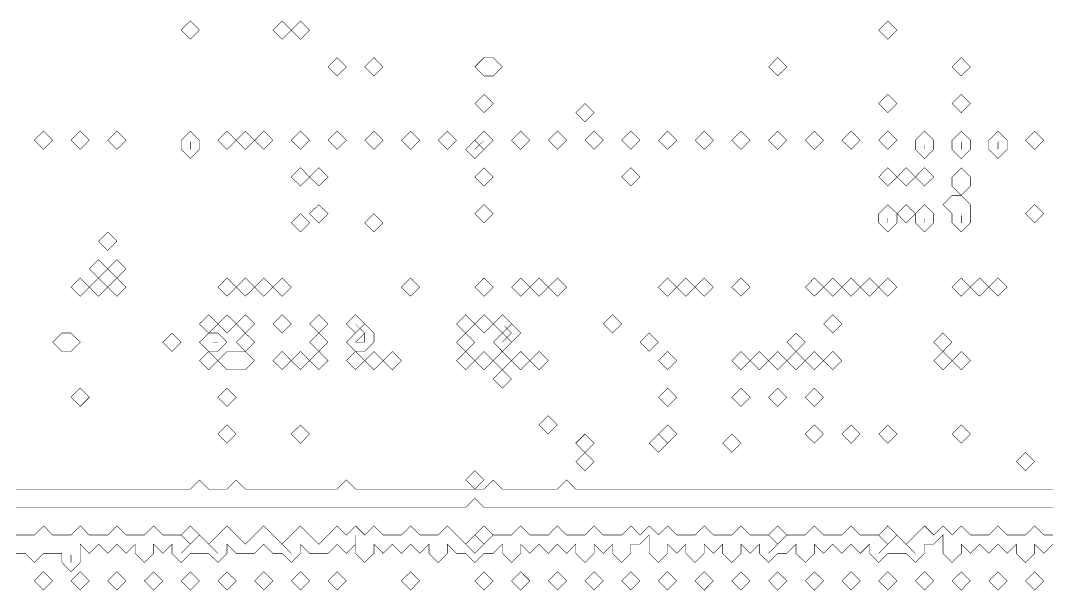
# Model space of a CAD drawing. Header units: metres. Extents: x 0 to 4936, y -4936 to 0.
# Drawn here: x 3221 to 4303, y -2540 to -1941 of the extents above; entities that cross this region are included whole.
import ezdxf

# ---------------------------------------------------------------- set-up
doc = ezdxf.new("R2010")
doc.units = ezdxf.units.M
doc.layers.add('conductor', color=1, linetype='Continuous')
doc.layers.add('substrate', color=5, linetype='Continuous')

msp = doc.modelspace()

# ---------------------------------------------------------------- linework, layer by layer
at = {"layer": 'conductor', "const_width": 0.5}
for points in [[(3390, -1951), (3399.7, -1941.3), (3409.3, -1951), (3399.7, -1960.6)], [(3486.6, -1951), (3496.3, -1941.3), (3505.9, -1951), (3496.3, -1960.6)], [(3505.9, -1951), (3515.6, -1941.3), (3525.2, -1951), (3515.6, -1960.6)], [(4124.1, -1951), (4133.7, -1941.3), (4143.4, -1951), (4133.7, -1960.6)], [(3544.6, -1989.6), (3554.2, -1979.9), (3563.9, -1989.6), (3554.2, -1999.2)], [(3583.2, -1989.6), (3592.9, -1979.9), (3602.5, -1989.6), (3592.9, -1999.2)], [(3699.1, -1989.6), (3708.8, -1979.9), (3718.4, -1979.9), (3728.1, -1989.6), (3718.4, -1999.2), (3708.8, -1999.2)], [(4008.2, -1989.6), (4017.8, -1979.9), (4027.5, -1989.6), (4017.8, -1999.2)], [(4201.3, -1989.6), (4211, -1979.9), (4220.6, -1989.6), (4211, -1999.2)], [(3699.1, -2028.2), (3708.8, -2018.6), (3718.4, -2028.2), (3708.8, -2037.9)], [(4124.1, -2028.2), (4133.7, -2018.6), (4143.4, -2028.2), (4133.7, -2037.9)], [(4201.3, -2028.2), (4211, -2018.6), (4220.6, -2028.2), (4211, -2037.9)], [(3805.3, -2037.9), (3815, -2028.2), (3824.6, -2037.9), (3815, -2047.5)], [(3235.5, -2066.9), (3245.2, -2057.2), (3254.8, -2066.9), (3245.2, -2076.5)], [(3274.1, -2066.9), (3283.8, -2057.2), (3293.4, -2066.9), (3283.8, -2076.5)], [(3312.8, -2066.9), (3322.4, -2057.2), (3332.1, -2066.9), (3322.4, -2076.5)], [(3390, -2066.9), (3399.7, -2057.2), (3409.3, -2066.9), (3409.3, -2076.5), (3399.7, -2086.2), (3390, -2076.5)], [(3428.7, -2066.9), (3438.3, -2057.2), (3448, -2066.9), (3438.3, -2076.5)], [(3448, -2066.9), (3457.6, -2057.2), (3467.3, -2066.9), (3457.6, -2076.5)], [(3467.3, -2066.9), (3477, -2057.2), (3486.6, -2066.9), (3477, -2076.5)], [(3505.9, -2066.9), (3515.6, -2057.2), (3525.2, -2066.9), (3515.6, -2076.5)], [(3544.6, -2066.9), (3554.2, -2057.2), (3563.9, -2066.9), (3554.2, -2076.5)], [(3583.2, -2066.9), (3592.9, -2057.2), (3602.5, -2066.9), (3592.9, -2076.5)], [(3621.8, -2066.9), (3631.5, -2057.2), (3641.1, -2066.9), (3631.5, -2076.5)], [(3660.5, -2066.9), (3670.1, -2057.2), (3679.8, -2066.9), (3670.1, -2076.5)], [(3699.1, -2066.9), (3708.8, -2057.2), (3718.4, -2066.9), (3708.8, -2076.5)], [(3737.7, -2066.9), (3747.4, -2057.2), (3757, -2066.9), (3747.4, -2076.5)], [(3776.4, -2066.9), (3786, -2057.2), (3795.7, -2066.9), (3786, -2076.5)], [(3815, -2066.9), (3824.6, -2057.2), (3834.3, -2066.9), (3824.6, -2076.5)], [(3853.6, -2066.9), (3863.3, -2057.2), (3872.9, -2066.9), (3863.3, -2076.5)], [(3892.3, -2066.9), (3901.9, -2057.2), (3911.6, -2066.9), (3901.9, -2076.5)], [(3930.9, -2066.9), (3940.5, -2057.2), (3950.2, -2066.9), (3940.5, -2076.5)], [(3969.5, -2066.9), (3979.2, -2057.2), (3988.8, -2066.9), (3979.2, -2076.5)], [(4008.2, -2066.9), (4017.8, -2057.2), (4027.5, -2066.9), (4017.8, -2076.5)], [(4046.8, -2066.9), (4056.4, -2057.2), (4066.1, -2066.9), (4056.4, -2076.5)], [(4085.4, -2066.9), (4095.1, -2057.2), (4104.7, -2066.9), (4095.1, -2076.5)], [(4124.1, -2066.9), (4133.7, -2057.2), (4143.4, -2066.9), (4133.7, -2076.5)], [(4162.7, -2066.9), (4172.3, -2057.2), (4182, -2066.9), (4182, -2076.5), (4172.3, -2086.2), (4162.7, -2076.5)], [(4201.3, -2066.9), (4211, -2057.2), (4220.6, -2066.9), (4220.6, -2076.5), (4211, -2086.2), (4201.3, -2076.5)], [(4240, -2066.9), (4249.6, -2057.2), (4259.3, -2066.9), (4259.3, -2076.5), (4249.6, -2086.2), (4240, -2076.5)], [(4278.6, -2066.9), (4288.2, -2057.2), (4297.9, -2066.9), (4288.2, -2076.5)], [(3689.4, -2076.5), (3699.1, -2066.9), (3708.8, -2076.5), (3699.1, -2086.2)], [(3505.9, -2105.5), (3515.6, -2095.8), (3525.2, -2105.5), (3515.6, -2115.1)], [(3525.2, -2105.5), (3534.9, -2095.8), (3544.6, -2105.5), (3534.9, -2115.1)], [(3699.1, -2105.5), (3708.8, -2095.8), (3718.4, -2105.5), (3708.8, -2115.1)], [(3853.6, -2105.5), (3863.3, -2095.8), (3872.9, -2105.5), (3863.3, -2115.1)], [(4124.1, -2105.5), (4133.7, -2095.8), (4143.4, -2105.5), (4133.7, -2115.1)], [(4143.4, -2105.5), (4153, -2095.8), (4162.7, -2105.5), (4153, -2115.1)], [(4162.7, -2105.5), (4172.3, -2095.8), (4182, -2105.5), (4172.3, -2115.1)], [(4201.3, -2105.5), (4211, -2095.8), (4220.6, -2105.5), (4220.6, -2115.1), (4211, -2124.8), (4201.3, -2115.1)], [(4191.7, -2134.5), (4201.3, -2124.8), (4211, -2124.8), (4220.6, -2134.5), (4220.6, -2144.1), (4220.6, -2153.8), (4211, -2163.4), (4201.3, -2153.8), (4201.3, -2144.1)], [(3525.2, -2144.1), (3534.9, -2134.5), (3544.6, -2144.1), (3534.9, -2153.8)], [(3699.1, -2144.1), (3708.8, -2134.5), (3718.4, -2144.1), (3708.8, -2153.8)], [(4124.1, -2144.1), (4133.7, -2134.5), (4143.4, -2144.1), (4143.4, -2153.8), (4133.7, -2163.4), (4124.1, -2153.8)], [(4143.4, -2144.1), (4153, -2134.5), (4162.7, -2144.1), (4153, -2153.8)], [(4162.7, -2144.1), (4172.3, -2134.5), (4182, -2144.1), (4182, -2153.8), (4172.3, -2163.4), (4162.7, -2153.8)], [(4278.6, -2144.1), (4288.2, -2134.5), (4297.9, -2144.1), (4288.2, -2153.8)], [(3505.9, -2153.8), (3515.6, -2144.1), (3525.2, -2153.8), (3515.6, -2163.4)], [(3583.2, -2153.8), (3592.9, -2144.1), (3602.5, -2153.8), (3592.9, -2163.4)], [(3303.1, -2173.1), (3312.8, -2163.4), (3322.4, -2173.1), (3312.8, -2182.8)], [(3293.4, -2202.1), (3303.1, -2192.4), (3312.8, -2202.1), (3303.1, -2211.7)], [(3312.8, -2202.1), (3322.4, -2192.4), (3332.1, -2202.1), (3322.4, -2211.7)], [(3274.1, -2221.4), (3283.8, -2211.7), (3293.4, -2221.4), (3283.8, -2231)], [(3293.4, -2221.4), (3303.1, -2211.7), (3312.8, -2221.4), (3303.1, -2231)], [(3312.8, -2221.4), (3322.4, -2211.7), (3332.1, -2221.4), (3322.4, -2231)], [(3428.7, -2221.4), (3438.3, -2211.7), (3448, -2221.4), (3438.3, -2231)], [(3448, -2221.4), (3457.6, -2211.7), (3467.3, -2221.4), (3457.6, -2231)], [(3467.3, -2221.4), (3477, -2211.7), (3486.6, -2221.4), (3477, -2231)], [(3486.6, -2221.4), (3496.3, -2211.7), (3505.9, -2221.4), (3496.3, -2231)], [(3621.8, -2221.4), (3631.5, -2211.7), (3641.1, -2221.4), (3631.5, -2231)], [(3699.1, -2221.4), (3708.8, -2211.7), (3718.4, -2221.4), (3708.8, -2231)], [(3737.7, -2221.4), (3747.4, -2211.7), (3757, -2221.4), (3747.4, -2231)], [(3757, -2221.4), (3766.7, -2211.7), (3776.4, -2221.4), (3766.7, -2231)], [(3776.4, -2221.4), (3786, -2211.7), (3795.7, -2221.4), (3786, -2231)], [(3892.3, -2221.4), (3901.9, -2211.7), (3911.6, -2221.4), (3901.9, -2231)], [(3911.6, -2221.4), (3921.2, -2211.7), (3930.9, -2221.4), (3921.2, -2231)], [(3930.9, -2221.4), (3940.5, -2211.7), (3950.2, -2221.4), (3940.5, -2231)], [(3969.5, -2221.4), (3979.2, -2211.7), (3988.8, -2221.4), (3979.2, -2231)], [(4046.8, -2221.4), (4056.4, -2211.7), (4066.1, -2221.4), (4056.4, -2231)], [(4066.1, -2221.4), (4075.8, -2211.7), (4085.4, -2221.4), (4075.8, -2231)], [(4085.4, -2221.4), (4095.1, -2211.7), (4104.7, -2221.4), (4095.1, -2231)], [(4104.7, -2221.4), (4114.4, -2211.7), (4124.1, -2221.4), (4114.4, -2231)], [(4124.1, -2221.4), (4133.7, -2211.7), (4143.4, -2221.4), (4133.7, -2231)], [(4201.3, -2221.4), (4211, -2211.7), (4220.6, -2221.4), (4211, -2231)], [(4220.6, -2221.4), (4230.3, -2211.7), (4240, -2221.4), (4230.3, -2231)], [(4240, -2221.4), (4249.6, -2211.7), (4259.3, -2221.4), (4249.6, -2231)], [(3409.3, -2260), (3419, -2250.4), (3428.7, -2260), (3419, -2269.7)], [(3428.7, -2260), (3438.3, -2250.4), (3448, -2260), (3438.3, -2269.7)], [(3448, -2260), (3457.6, -2250.4), (3467.3, -2260), (3457.6, -2269.7)], [(3486.6, -2260), (3496.3, -2250.4), (3505.9, -2260), (3496.3, -2269.7)], [(3525.2, -2260), (3534.9, -2250.4), (3544.6, -2260), (3534.9, -2269.7)], [(3563.9, -2260), (3573.5, -2250.4), (3583.2, -2260), (3573.5, -2269.7)], [(3573.5, -2269.7), (3583.2, -2260), (3592.9, -2269.7), (3592.9, -2279.3), (3583.2, -2289), (3573.5, -2289), (3563.9, -2279.3)], [(3679.8, -2260), (3689.4, -2250.4), (3699.1, -2260), (3689.4, -2269.7)], [(3699.1, -2260), (3708.8, -2250.4), (3718.4, -2260), (3708.8, -2269.7)], [(3718.4, -2260), (3728.1, -2250.4), (3737.7, -2260), (3728.1, -2269.7)], [(3728.1, -2269.7), (3737.7, -2260), (3747.4, -2269.7), (3737.7, -2279.3)], [(3834.3, -2260), (3844, -2250.4), (3853.6, -2260), (3844, -2269.7)], [(4066.1, -2260), (4075.8, -2250.4), (4085.4, -2260), (4075.8, -2269.7)], [(3254.8, -2279.3), (3264.5, -2269.7), (3274.1, -2269.7), (3283.8, -2279.3), (3274.1, -2289), (3264.5, -2289)], [(3370.7, -2279.3), (3380.4, -2269.7), (3390, -2279.3), (3380.4, -2289)], [(3409.3, -2279.3), (3419, -2269.7), (3428.7, -2269.7), (3438.3, -2279.3), (3428.7, -2289), (3419, -2289)], [(3448, -2279.3), (3457.6, -2269.7), (3467.3, -2279.3), (3457.6, -2289)], [(3525.2, -2279.3), (3534.9, -2269.7), (3544.6, -2279.3), (3534.9, -2289)], [(3679.8, -2279.3), (3689.4, -2269.7), (3699.1, -2279.3), (3689.4, -2289)], [(3718.4, -2279.3), (3728.1, -2269.7), (3737.7, -2279.3), (3728.1, -2289)], [(3872.9, -2279.3), (3882.6, -2269.7), (3892.3, -2279.3), (3882.6, -2289)], [(4027.5, -2279.3), (4037.1, -2269.7), (4046.8, -2279.3), (4037.1, -2289)], [(4182, -2279.3), (4191.7, -2269.7), (4201.3, -2279.3), (4191.7, -2289)], [(3409.3, -2298.7), (3419, -2289), (3428.7, -2298.7), (3419, -2308.3)], [(3428.7, -2298.7), (3438.3, -2289), (3448, -2289), (3457.6, -2289), (3467.3, -2298.7), (3457.6, -2308.3), (3448, -2308.3), (3438.3, -2308.3)], [(3486.6, -2298.7), (3496.3, -2289), (3505.9, -2298.7), (3496.3, -2308.3)], [(3505.9, -2298.7), (3515.6, -2289), (3525.2, -2298.7), (3515.6, -2308.3)], [(3525.2, -2298.7), (3534.9, -2289), (3544.6, -2298.7), (3534.9, -2308.3)], [(3563.9, -2298.7), (3573.5, -2289), (3583.2, -2298.7), (3573.5, -2308.3)], [(3583.2, -2298.7), (3592.9, -2289), (3602.5, -2298.7), (3592.9, -2308.3)], [(3602.5, -2298.7), (3612.2, -2289), (3621.8, -2298.7), (3612.2, -2308.3)], [(3679.8, -2298.7), (3689.4, -2289), (3699.1, -2298.7), (3689.4, -2308.3)], [(3699.1, -2298.7), (3708.8, -2289), (3718.4, -2298.7), (3708.8, -2308.3)], [(3718.4, -2298.7), (3728.1, -2289), (3737.7, -2298.7), (3728.1, -2308.3)], [(3737.7, -2298.7), (3747.4, -2289), (3757, -2298.7), (3747.4, -2308.3)], [(3757, -2298.7), (3766.7, -2289), (3776.4, -2298.7), (3766.7, -2308.3)], [(3892.3, -2298.7), (3901.9, -2289), (3911.6, -2298.7), (3901.9, -2308.3)], [(3969.5, -2298.7), (3979.2, -2289), (3988.8, -2298.7), (3979.2, -2308.3)], [(3988.8, -2298.7), (3998.5, -2289), (4008.2, -2298.7), (3998.5, -2308.3)], [(4008.2, -2298.7), (4017.8, -2289), (4027.5, -2298.7), (4017.8, -2308.3)], [(4027.5, -2298.7), (4037.1, -2289), (4046.8, -2298.7), (4037.1, -2308.3)], [(4046.8, -2298.7), (4056.4, -2289), (4066.1, -2298.7), (4056.4, -2308.3)], [(4066.1, -2298.7), (4075.8, -2289), (4085.4, -2298.7), (4075.8, -2308.3)], [(4182, -2298.7), (4191.7, -2289), (4201.3, -2298.7), (4191.7, -2308.3)], [(4201.3, -2298.7), (4211, -2289), (4220.6, -2298.7), (4211, -2308.3)], [(3718.4, -2318), (3728.1, -2308.3), (3737.7, -2318), (3728.1, -2327.6)], [(3274.1, -2337.3), (3283.8, -2327.6), (3293.4, -2337.3), (3283.8, -2346.9)], [(3428.7, -2337.3), (3438.3, -2327.6), (3448, -2337.3), (3438.3, -2346.9)], [(3892.3, -2337.3), (3901.9, -2327.6), (3911.6, -2337.3), (3901.9, -2346.9)], [(3969.5, -2337.3), (3979.2, -2327.6), (3988.8, -2337.3), (3979.2, -2346.9)], [(4008.2, -2337.3), (4017.8, -2327.6), (4027.5, -2337.3), (4017.8, -2346.9)], [(4046.8, -2337.3), (4056.4, -2327.6), (4066.1, -2337.3), (4056.4, -2346.9)], [(3766.7, -2366.3), (3776.4, -2356.6), (3786, -2366.3), (3776.4, -2375.9)], [(3428.7, -2375.9), (3438.3, -2366.3), (3448, -2375.9), (3438.3, -2385.6)], [(3505.9, -2375.9), (3515.6, -2366.3), (3525.2, -2375.9), (3515.6, -2385.6)], [(3892.3, -2375.9), (3901.9, -2366.3), (3911.6, -2375.9), (3901.9, -2385.6)], [(4046.8, -2375.9), (4056.4, -2366.3), (4066.1, -2375.9), (4056.4, -2385.6)], [(4085.4, -2375.9), (4095.1, -2366.3), (4104.7, -2375.9), (4095.1, -2385.6)], [(4124.1, -2375.9), (4133.7, -2366.3), (4143.4, -2375.9), (4133.7, -2385.6)], [(4201.3, -2375.9), (4211, -2366.3), (4220.6, -2375.9), (4211, -2385.6)], [(3805.3, -2385.6), (3815, -2375.9), (3824.6, -2385.6), (3815, -2395.2)], [(3882.6, -2385.6), (3892.3, -2375.9), (3901.9, -2385.6), (3892.3, -2395.2)], [(3959.9, -2385.6), (3969.5, -2375.9), (3979.2, -2385.6), (3969.5, -2395.2)], [(3805.3, -2404.9), (3815, -2395.2), (3824.6, -2404.9), (3815, -2414.6)], [(4268.9, -2404.9), (4278.6, -2395.2), (4288.2, -2404.9), (4278.6, -2414.6)], [(3689.4, -2424.2), (3699.1, -2414.6), (3708.8, -2424.2), (3699.1, -2433.9)], [(3235.5, -2530.4), (3245.2, -2520.8), (3254.8, -2530.4), (3245.2, -2540.1)], [(3274.1, -2530.4), (3283.8, -2520.8), (3293.4, -2530.4), (3283.8, -2540.1)], [(3312.8, -2530.4), (3322.4, -2520.8), (3332.1, -2530.4), (3322.4, -2540.1)], [(3351.4, -2530.4), (3361.1, -2520.8), (3370.7, -2530.4), (3361.1, -2540.1)], [(3390, -2530.4), (3399.7, -2520.8), (3409.3, -2530.4), (3399.7, -2540.1)], [(3428.7, -2530.4), (3438.3, -2520.8), (3448, -2530.4), (3438.3, -2540.1)], [(3467.3, -2530.4), (3477, -2520.8), (3486.6, -2530.4), (3477, -2540.1)], [(3505.9, -2530.4), (3515.6, -2520.8), (3525.2, -2530.4), (3515.6, -2540.1)], [(3544.6, -2530.4), (3554.2, -2520.8), (3563.9, -2530.4), (3554.2, -2540.1)], [(3621.8, -2530.4), (3631.5, -2520.8), (3641.1, -2530.4), (3631.5, -2540.1)], [(3699.1, -2530.4), (3708.8, -2520.8), (3718.4, -2530.4), (3708.8, -2540.1)], [(3737.7, -2530.4), (3747.4, -2520.8), (3757, -2530.4), (3747.4, -2540.1)], [(3776.4, -2530.4), (3786, -2520.8), (3795.7, -2530.4), (3786, -2540.1)], [(3815, -2530.4), (3824.6, -2520.8), (3834.3, -2530.4), (3824.6, -2540.1)], [(3853.6, -2530.4), (3863.3, -2520.8), (3872.9, -2530.4), (3863.3, -2540.1)], [(3892.3, -2530.4), (3901.9, -2520.8), (3911.6, -2530.4), (3901.9, -2540.1)], [(3930.9, -2530.4), (3940.5, -2520.8), (3950.2, -2530.4), (3940.5, -2540.1)], [(3969.5, -2530.4), (3979.2, -2520.8), (3988.8, -2530.4), (3979.2, -2540.1)], [(4008.2, -2530.4), (4017.8, -2520.8), (4027.5, -2530.4), (4017.8, -2540.1)], [(4046.8, -2530.4), (4056.4, -2520.8), (4066.1, -2530.4), (4056.4, -2540.1)], [(4085.4, -2530.4), (4095.1, -2520.8), (4104.7, -2530.4), (4095.1, -2540.1)], [(4124.1, -2530.4), (4133.7, -2520.8), (4143.4, -2530.4), (4133.7, -2540.1)], [(4162.7, -2530.4), (4172.3, -2520.8), (4182, -2530.4), (4172.3, -2540.1)], [(4201.3, -2530.4), (4211, -2520.8), (4220.6, -2530.4), (4211, -2540.1)], [(4240, -2530.4), (4249.6, -2520.8), (4259.3, -2530.4), (4249.6, -2540.1)], [(4278.6, -2530.4), (4288.2, -2520.8), (4297.9, -2530.4), (4288.2, -2540.1)]]:
    msp.add_lwpolyline(points, close=True, dxfattribs=at)
for points in [[(3216.2, -2433.9), (3225.8, -2433.9), (3235.5, -2433.9), (3245.2, -2433.9), (3254.8, -2433.9), (3264.5, -2433.9), (3274.1, -2433.9), (3283.8, -2433.9), (3293.4, -2433.9), (3303.1, -2433.9), (3312.8, -2433.9), (3322.4, -2433.9), (3332.1, -2433.9), (3341.7, -2433.9), (3351.4, -2433.9), (3361.1, -2433.9), (3370.7, -2433.9), (3380.4, -2433.9), (3390, -2433.9), (3399.7, -2433.9), (3409.3, -2424.2), (3419, -2433.9), (3428.7, -2433.9), (3438.3, -2433.9), (3448, -2424.2), (3457.6, -2433.9), (3467.3, -2433.9), (3477, -2433.9), (3486.6, -2433.9), (3496.3, -2433.9), (3505.9, -2433.9), (3515.6, -2433.9), (3525.2, -2433.9), (3534.9, -2433.9), (3544.6, -2433.9), (3554.2, -2433.9), (3563.9, -2424.2), (3573.5, -2433.9), (3583.2, -2433.9), (3592.9, -2433.9), (3602.5, -2433.9), (3612.2, -2433.9), (3621.8, -2433.9), (3631.5, -2433.9), (3641.1, -2433.9), (3650.8, -2433.9), (3660.5, -2433.9), (3670.1, -2433.9), (3679.8, -2433.9), (3689.4, -2433.9), (3699.1, -2433.9), (3708.8, -2433.9), (3718.4, -2424.2), (3728.1, -2433.9), (3737.7, -2433.9), (3747.4, -2433.9), (3757, -2433.9), (3766.7, -2433.9), (3776.4, -2433.9), (3786, -2433.9), (3795.7, -2424.2), (3805.3, -2433.9), (3815, -2433.9), (3824.6, -2433.9), (3834.3, -2433.9), (3844, -2433.9), (3853.6, -2433.9), (3863.3, -2433.9), (3872.9, -2433.9), (3882.6, -2433.9), (3892.3, -2433.9), (3901.9, -2433.9), (3911.6, -2433.9), (3921.2, -2433.9), (3930.9, -2433.9), (3940.5, -2433.9), (3950.2, -2433.9), (3959.9, -2433.9), (3969.5, -2433.9), (3979.2, -2433.9), (3988.8, -2433.9), (3998.5, -2433.9), (4008.2, -2433.9), (4017.8, -2433.9), (4027.5, -2433.9), (4037.1, -2433.9), (4046.8, -2433.9), (4056.4, -2433.9), (4066.1, -2433.9), (4075.8, -2433.9), (4085.4, -2433.9), (4095.1, -2433.9), (4104.7, -2433.9), (4114.4, -2433.9), (4124.1, -2433.9), (4133.7, -2433.9), (4143.4, -2433.9), (4153, -2433.9), (4162.7, -2433.9), (4172.3, -2433.9), (4182, -2433.9), (4191.7, -2433.9), (4201.3, -2433.9), (4211, -2433.9), (4220.6, -2433.9), (4230.3, -2433.9), (4240, -2433.9), (4249.6, -2433.9), (4259.3, -2433.9), (4268.9, -2433.9), (4278.6, -2433.9), (4288.2, -2433.9), (4297.9, -2433.9), (4307.6, -2433.9)], [(4307.6, -2491.8), (4297.9, -2501.5), (4288.2, -2491.8), (4288.2, -2501.5), (4278.6, -2511.1), (4268.9, -2501.5), (4268.9, -2491.8), (4259.3, -2501.5), (4249.6, -2491.8), (4240, -2501.5), (4230.3, -2491.8), (4220.6, -2501.5), (4211, -2491.8), (4211, -2501.5), (4201.3, -2511.1), (4191.7, -2501.5), (4191.7, -2491.8), (4191.7, -2482.2), (4182, -2491.8), (4172.3, -2491.8), (4172.3, -2501.5), (4162.7, -2511.1), (4153, -2501.5), (4143.4, -2501.5), (4133.7, -2501.5), (4124.1, -2511.1), (4114.4, -2501.5), (4114.4, -2491.8), (4104.7, -2501.5), (4095.1, -2491.8), (4085.4, -2501.5), (4075.8, -2491.8), (4066.1, -2501.5), (4056.4, -2491.8), (4056.4, -2501.5), (4046.8, -2511.1), (4037.1, -2501.5), (4037.1, -2491.8), (4027.5, -2501.5), (4017.8, -2501.5), (4008.2, -2511.1), (3998.5, -2501.5), (3998.5, -2491.8), (3988.8, -2501.5), (3979.2, -2491.8), (3979.2, -2501.5), (3969.5, -2511.1), (3959.9, -2501.5), (3959.9, -2491.8), (3950.2, -2501.5), (3940.5, -2491.8), (3940.5, -2501.5), (3930.9, -2511.1), (3921.2, -2501.5), (3921.2, -2491.8), (3911.6, -2501.5), (3901.9, -2491.8), (3901.9, -2501.5), (3892.3, -2511.1), (3882.6, -2501.5), (3882.6, -2491.8), (3882.6, -2482.2), (3872.9, -2491.8), (3863.3, -2491.8), (3863.3, -2501.5), (3853.6, -2511.1), (3844, -2501.5), (3844, -2491.8), (3834.3, -2501.5), (3824.6, -2491.8), (3824.6, -2501.5), (3815, -2511.1), (3805.3, -2501.5), (3805.3, -2491.8), (3795.7, -2501.5), (3786, -2491.8), (3776.4, -2501.5), (3766.7, -2491.8), (3757, -2501.5), (3747.4, -2491.8), (3747.4, -2501.5), (3737.7, -2511.1), (3728.1, -2501.5), (3728.1, -2491.8), (3718.4, -2501.5), (3708.8, -2501.5), (3699.1, -2511.1), (3689.4, -2501.5), (3679.8, -2501.5), (3670.1, -2491.8), (3670.1, -2501.5), (3660.5, -2511.1), (3650.8, -2501.5), (3650.8, -2491.8), (3641.1, -2501.5), (3631.5, -2491.8), (3621.8, -2501.5), (3612.2, -2491.8), (3602.5, -2501.5), (3592.9, -2491.8), (3592.9, -2501.5), (3583.2, -2511.1), (3573.5, -2501.5), (3573.5, -2491.8), (3573.5, -2482.2), (3573.5, -2491.8), (3563.9, -2501.5), (3554.2, -2491.8), (3544.6, -2501.5), (3534.9, -2501.5), (3525.2, -2501.5), (3515.6, -2491.8), (3515.6, -2501.5), (3505.9, -2511.1), (3496.3, -2501.5), (3486.6, -2501.5), (3477, -2491.8), (3467.3, -2501.5), (3457.6, -2501.5), (3448, -2501.5), (3438.3, -2491.8), (3438.3, -2501.5), (3428.7, -2511.1), (3419, -2501.5), (3409.3, -2501.5), (3399.7, -2501.5), (3390, -2511.1), (3380.4, -2501.5), (3380.4, -2491.8), (3370.7, -2501.5), (3361.1, -2491.8), (3361.1, -2501.5), (3351.4, -2511.1), (3341.7, -2501.5), (3341.7, -2491.8), (3332.1, -2501.5), (3322.4, -2491.8), (3312.8, -2501.5), (3303.1, -2491.8), (3293.4, -2501.5), (3283.8, -2491.8), (3283.8, -2501.5), (3283.8, -2511.1), (3274.1, -2520.8), (3264.5, -2511.1), (3264.5, -2501.5), (3254.8, -2501.5), (3245.2, -2501.5), (3235.5, -2511.1), (3225.8, -2501.5), (3216.2, -2501.5)]]:
    msp.add_lwpolyline(points, dxfattribs=at)
at = {"layer": 'substrate', "const_width": 0.5}
for points in [[(3399.7, -1951)], [(3496.3, -1951)], [(3515.6, -1951)], [(4133.7, -1951)], [(3554.2, -1989.6)], [(3592.9, -1989.6)], [(3708.8, -1989.6)], [(4017.8, -1989.6)], [(4211, -1989.6)], [(3708.8, -2028.2)], [(4133.7, -2028.2)], [(4211, -2028.2)], [(3815, -2037.9)], [(3245.2, -2066.9)], [(3283.8, -2066.9)], [(3322.4, -2066.9)], [(3399.7, -2066.9), (3399.7, -2076.5)], [(3438.3, -2066.9)], [(3457.6, -2066.9)], [(3477, -2066.9)], [(3515.6, -2066.9)], [(3554.2, -2066.9)], [(3592.9, -2066.9)], [(3631.5, -2066.9)], [(3670.1, -2066.9)], [(3708.8, -2066.9), (3699.1, -2076.5)], [(3747.4, -2066.9)], [(3786, -2066.9)], [(3824.6, -2066.9)], [(3863.3, -2066.9)], [(3901.9, -2066.9)], [(3940.5, -2066.9)], [(3979.2, -2066.9)], [(4017.8, -2066.9)], [(4056.4, -2066.9)], [(4095.1, -2066.9)], [(4133.7, -2066.9)], [(4172.3, -2066.9), (4172.3, -2076.5)], [(4211, -2066.9), (4211, -2076.5)], [(4249.6, -2066.9), (4249.6, -2076.5)], [(4288.2, -2066.9)], [(3515.6, -2105.5)], [(3534.9, -2105.5)], [(3708.8, -2105.5)], [(3863.3, -2105.5)], [(4133.7, -2105.5)], [(4153, -2105.5)], [(4172.3, -2105.5)], [(4211, -2105.5)], [(3534.9, -2144.1)], [(3708.8, -2144.1)], [(4133.7, -2144.1), (4133.7, -2153.8)], [(4153, -2144.1)], [(4172.3, -2144.1), (4172.3, -2153.8)], [(4211, -2144.1), (4211, -2153.8)], [(4288.2, -2144.1)], [(3283.8, -2221.4)], [(3303.1, -2221.4)], [(3322.4, -2221.4)], [(3438.3, -2221.4)], [(3457.6, -2221.4)], [(3477, -2221.4)], [(3496.3, -2221.4)], [(3631.5, -2221.4)], [(3708.8, -2221.4)], [(3747.4, -2221.4)], [(3766.7, -2221.4)], [(3786, -2221.4)], [(3901.9, -2221.4)], [(3921.2, -2221.4)], [(3940.5, -2221.4)], [(3979.2, -2221.4)], [(4056.4, -2221.4)], [(4075.8, -2221.4)], [(4095.1, -2221.4)], [(4114.4, -2221.4)], [(4133.7, -2221.4)], [(4211, -2221.4)], [(4230.3, -2221.4)], [(4249.6, -2221.4)], [(3419, -2260)], [(3438.3, -2260)], [(3457.6, -2260)], [(3496.3, -2260)], [(3534.9, -2260)], [(3573.5, -2260), (3583.2, -2269.7), (3573.5, -2279.3), (3583.2, -2279.3), (3583.2, -2269.7)], [(3689.4, -2260)], [(3708.8, -2260)], [(3728.1, -2260), (3737.7, -2269.7), (3728.1, -2279.3), (3737.7, -2269.7)], [(3844, -2260)], [(4075.8, -2260)], [(3274.1, -2279.3)], [(3380.4, -2279.3)], [(3419, -2279.3), (3428.7, -2279.3)], [(3457.6, -2279.3)], [(3534.9, -2279.3)], [(3689.4, -2279.3)], [(3419, -2298.7)], [(3438.3, -2298.7)], [(3457.6, -2298.7)], [(3496.3, -2298.7)], [(3515.6, -2298.7)], [(3534.9, -2298.7)], [(3573.5, -2298.7)], [(3592.9, -2298.7)], [(3612.2, -2298.7)], [(3689.4, -2298.7)], [(3708.8, -2298.7)], [(3728.1, -2298.7)], [(3747.4, -2298.7)], [(3766.7, -2298.7)], [(3901.9, -2298.7)], [(3979.2, -2298.7)], [(3998.5, -2298.7)], [(4017.8, -2298.7)], [(4037.1, -2298.7)], [(4056.4, -2298.7)], [(4075.8, -2298.7)], [(4191.7, -2298.7)], [(4211, -2298.7)], [(3283.8, -2337.3)], [(3438.3, -2337.3)], [(3901.9, -2337.3)], [(3979.2, -2337.3)], [(4017.8, -2337.3)], [(4056.4, -2337.3)], [(3438.3, -2375.9)], [(3515.6, -2375.9)], [(3901.9, -2375.9)], [(4056.4, -2375.9)], [(4095.1, -2375.9)], [(4133.7, -2375.9)], [(4211, -2375.9)], [(3390, -2482.2), (3399.7, -2472.5), (3409.3, -2482.2), (3399.7, -2491.8)], [(3699.1, -2482.2), (3708.8, -2472.5), (3718.4, -2482.2), (3708.8, -2491.8)], [(4008.2, -2482.2), (4017.8, -2472.5), (4027.5, -2482.2), (4017.8, -2491.8)], [(4124.1, -2482.2), (4133.7, -2472.5), (4143.4, -2482.2), (4133.7, -2491.8)], [(3689.4, -2491.8), (3699.1, -2482.2), (3708.8, -2491.8), (3699.1, -2501.5)], [(3235.5, -2501.5)], [(3274.1, -2501.5), (3274.1, -2511.1)], [(3351.4, -2501.5)], [(3583.2, -2501.5)], [(3660.5, -2501.5)], [(3737.7, -2501.5)], [(3815, -2501.5)], [(3853.6, -2501.5)], [(3892.3, -2501.5)], [(3930.9, -2501.5)], [(3969.5, -2501.5)], [(4046.8, -2501.5)], [(4201.3, -2501.5)], [(4278.6, -2501.5)], [(3245.2, -2530.4)], [(3283.8, -2530.4)], [(3322.4, -2530.4)], [(3361.1, -2530.4)], [(3399.7, -2530.4)], [(3438.3, -2530.4)], [(3477, -2530.4)], [(3515.6, -2530.4)], [(3554.2, -2530.4)], [(3631.5, -2530.4)], [(3708.8, -2530.4)], [(3747.4, -2530.4)], [(3786, -2530.4)], [(3824.6, -2530.4)], [(3863.3, -2530.4)], [(3901.9, -2530.4)], [(3940.5, -2530.4)], [(3979.2, -2530.4)], [(4017.8, -2530.4)], [(4056.4, -2530.4)], [(4095.1, -2530.4)], [(4133.7, -2530.4)], [(4172.3, -2530.4)], [(4211, -2530.4)], [(4249.6, -2530.4)], [(4288.2, -2530.4)]]:
    msp.add_lwpolyline(points, close=True, dxfattribs=at)
for points in [[(4307.6, -2453.2), (4297.9, -2453.2), (4288.2, -2453.2), (4278.6, -2453.2), (4268.9, -2453.2), (4259.3, -2453.2), (4249.6, -2453.2), (4240, -2453.2), (4230.3, -2453.2), (4220.6, -2453.2), (4211, -2453.2), (4201.3, -2453.2), (4191.7, -2453.2), (4182, -2453.2), (4172.3, -2453.2), (4162.7, -2453.2), (4153, -2453.2), (4143.4, -2453.2), (4133.7, -2453.2), (4124.1, -2453.2), (4114.4, -2453.2), (4104.7, -2453.2), (4095.1, -2453.2), (4085.4, -2453.2), (4075.8, -2453.2), (4066.1, -2453.2), (4056.4, -2453.2), (4046.8, -2453.2), (4037.1, -2453.2), (4027.5, -2453.2), (4017.8, -2453.2), (4008.2, -2453.2), (3998.5, -2453.2), (3988.8, -2453.2), (3979.2, -2453.2), (3969.5, -2453.2), (3959.9, -2453.2), (3950.2, -2453.2), (3940.5, -2453.2), (3930.9, -2453.2), (3921.2, -2453.2), (3911.6, -2453.2), (3901.9, -2453.2), (3892.3, -2453.2), (3882.6, -2453.2), (3872.9, -2453.2), (3863.3, -2453.2), (3853.6, -2453.2), (3844, -2453.2), (3834.3, -2453.2), (3824.6, -2453.2), (3815, -2453.2), (3805.3, -2453.2), (3795.7, -2453.2), (3786, -2453.2), (3776.4, -2453.2), (3766.7, -2453.2), (3757, -2453.2), (3747.4, -2453.2), (3737.7, -2453.2), (3728.1, -2453.2), (3718.4, -2453.2), (3708.8, -2453.2), (3699.1, -2443.5), (3689.4, -2453.2), (3679.8, -2453.2), (3670.1, -2453.2), (3660.5, -2453.2), (3650.8, -2453.2), (3641.1, -2453.2), (3631.5, -2453.2), (3621.8, -2453.2), (3612.2, -2453.2), (3602.5, -2453.2), (3592.9, -2453.2), (3583.2, -2453.2), (3573.5, -2453.2), (3563.9, -2453.2), (3554.2, -2453.2), (3544.6, -2453.2), (3534.9, -2453.2), (3525.2, -2453.2), (3515.6, -2453.2), (3505.9, -2453.2), (3496.3, -2453.2), (3486.6, -2453.2), (3477, -2453.2), (3467.3, -2453.2), (3457.6, -2453.2), (3448, -2453.2), (3438.3, -2453.2), (3428.7, -2453.2), (3419, -2453.2), (3409.3, -2453.2), (3399.7, -2453.2), (3390, -2453.2), (3380.4, -2453.2), (3370.7, -2453.2), (3361.1, -2453.2), (3351.4, -2453.2), (3341.7, -2453.2), (3332.1, -2453.2), (3322.4, -2453.2), (3312.8, -2453.2), (3303.1, -2453.2), (3293.4, -2453.2), (3283.8, -2453.2), (3274.1, -2453.2), (3264.5, -2453.2), (3254.8, -2453.2), (3245.2, -2453.2), (3235.5, -2453.2), (3225.8, -2453.2), (3216.2, -2453.2)], [(3216.2, -2482.2), (3225.8, -2482.2), (3235.5, -2482.2), (3245.2, -2472.5), (3254.8, -2482.2), (3264.5, -2482.2), (3274.1, -2482.2), (3283.8, -2472.5), (3293.4, -2482.2), (3303.1, -2482.2), (3312.8, -2482.2), (3322.4, -2472.5), (3332.1, -2482.2), (3341.7, -2482.2), (3351.4, -2482.2), (3361.1, -2472.5), (3370.7, -2482.2), (3380.4, -2482.2), (3390, -2482.2), (3399.7, -2491.8), (3390, -2501.5), (3399.7, -2491.8), (3409.3, -2482.2), (3419, -2491.8), (3428.7, -2501.5), (3419, -2491.8), (3428.7, -2482.2), (3438.3, -2472.5), (3448, -2482.2), (3457.6, -2491.8), (3467.3, -2482.2), (3477, -2472.5), (3486.6, -2482.2), (3496.3, -2491.8), (3505.9, -2501.5), (3496.3, -2491.8), (3505.9, -2482.2), (3515.6, -2472.5), (3525.2, -2482.2), (3534.9, -2491.8), (3544.6, -2482.2), (3554.2, -2472.5), (3563.9, -2482.2), (3573.5, -2472.5), (3583.2, -2482.2), (3592.9, -2472.5), (3602.5, -2482.2), (3612.2, -2482.2), (3621.8, -2482.2), (3631.5, -2472.5), (3641.1, -2482.2), (3650.8, -2482.2), (3660.5, -2482.2), (3670.1, -2472.5), (3679.8, -2482.2), (3689.4, -2491.8), (3699.1, -2501.5), (3708.8, -2491.8), (3718.4, -2482.2), (3728.1, -2482.2), (3737.7, -2482.2), (3747.4, -2472.5), (3757, -2482.2), (3766.7, -2482.2), (3776.4, -2482.2), (3786, -2472.5), (3795.7, -2482.2), (3805.3, -2482.2), (3815, -2482.2), (3824.6, -2472.5), (3834.3, -2482.2), (3844, -2482.2), (3853.6, -2482.2), (3863.3, -2472.5), (3872.9, -2482.2), (3882.6, -2472.5), (3892.3, -2482.2), (3901.9, -2472.5), (3911.6, -2482.2), (3921.2, -2482.2), (3930.9, -2482.2), (3940.5, -2472.5), (3950.2, -2482.2), (3959.9, -2482.2), (3969.5, -2482.2), (3979.2, -2472.5), (3988.8, -2482.2), (3998.5, -2482.2), (4008.2, -2482.2), (4017.8, -2491.8), (4008.2, -2501.5), (4017.8, -2491.8), (4027.5, -2482.2), (4037.1, -2482.2), (4046.8, -2482.2), (4056.4, -2472.5), (4066.1, -2482.2), (4075.8, -2482.2), (4085.4, -2482.2), (4095.1, -2472.5), (4104.7, -2482.2), (4114.4, -2482.2), (4124.1, -2482.2), (4133.7, -2491.8), (4124.1, -2501.5), (4133.7, -2491.8), (4143.4, -2482.2), (4153, -2491.8), (4162.7, -2501.5), (4153, -2491.8), (4162.7, -2482.2), (4172.3, -2472.5), (4182, -2482.2), (4191.7, -2472.5), (4201.3, -2482.2), (4211, -2472.5), (4220.6, -2482.2), (4230.3, -2482.2), (4240, -2482.2), (4249.6, -2472.5), (4259.3, -2482.2), (4268.9, -2482.2), (4278.6, -2482.2), (4288.2, -2472.5), (4297.9, -2482.2), (4307.6, -2482.2)]]:
    msp.add_lwpolyline(points, dxfattribs=at)

doc.saveas('drawing.dxf')
